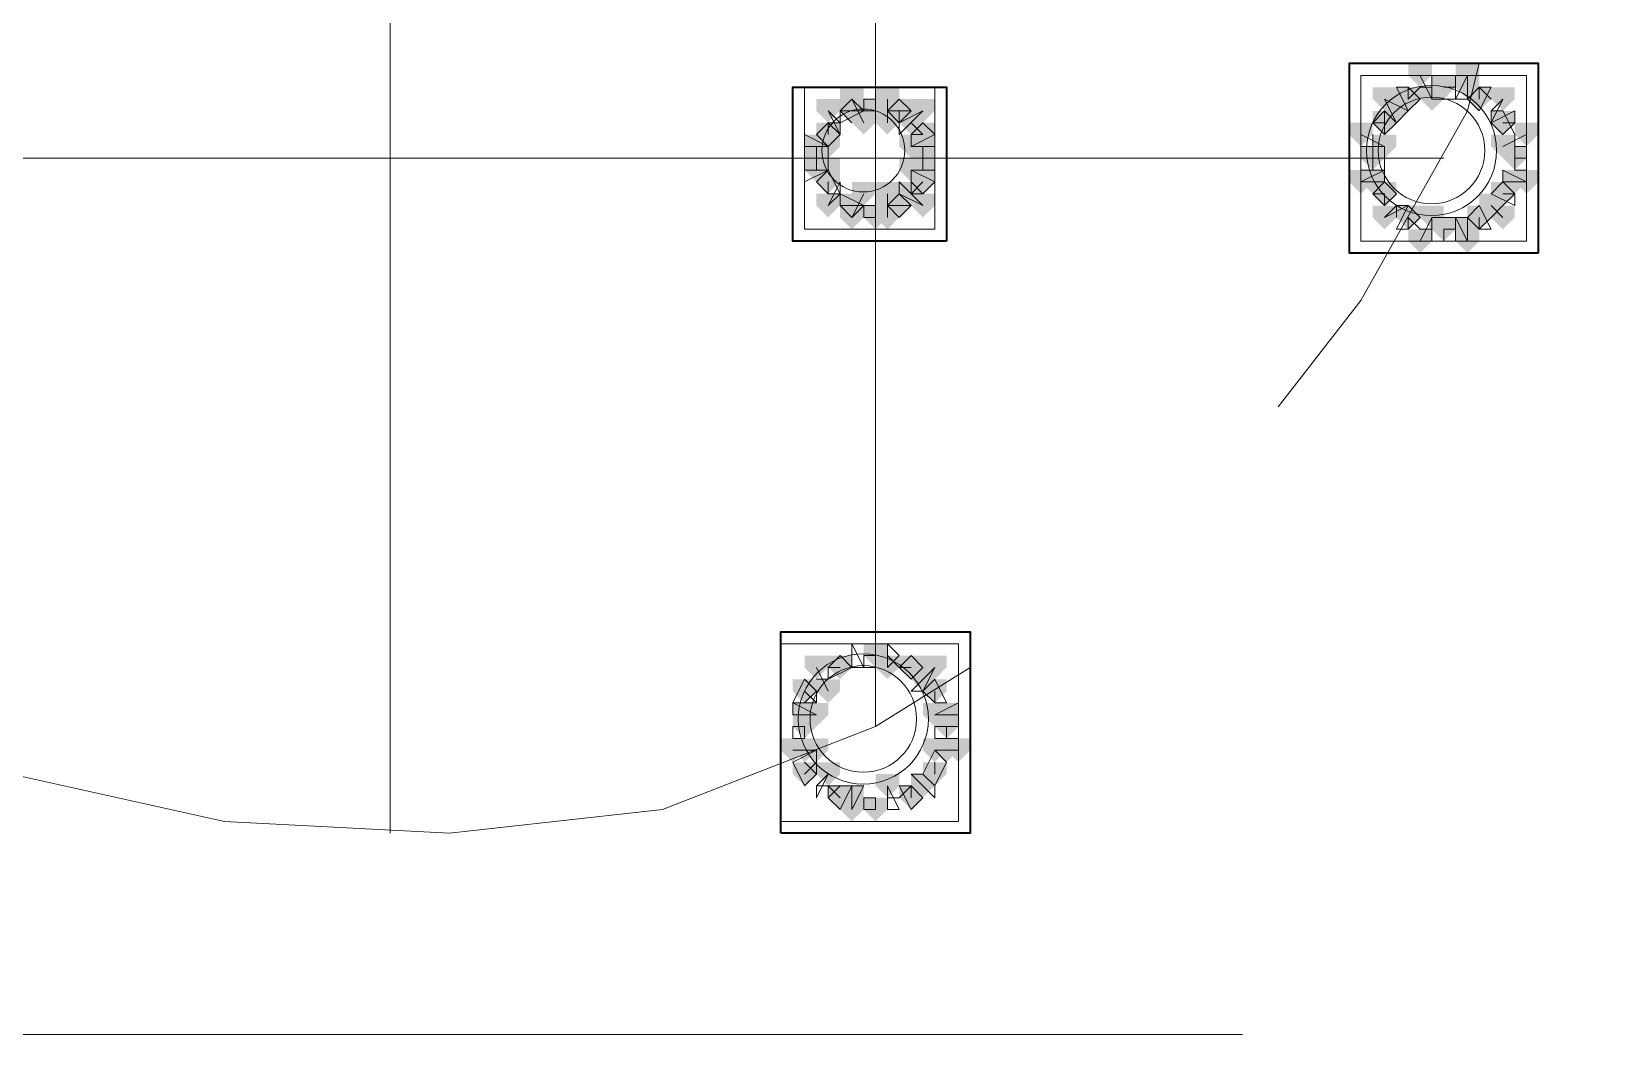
# Model space of a CAD drawing. Header units: millimetres. Extents: x 2315 to 4619, y 1334 to 1897.
# Drawn here: x 3820.19 to 3828.3, y 1534.67 to 1539.85 of the extents above; entities that cross this region are included whole.
import ezdxf

# ---------------------------------------------------------------- set-up
doc = ezdxf.new("R2010")
doc.units = ezdxf.units.MM
doc.linetypes.add('PDF_IMPORT', pattern=[1, 0.8, -0.2])
for name, color, linetype, true_color in [('PDF_10', 7, 'Continuous', 0x00b85c), ('PDF_AXIS', 7, 'Continuous', 0x00b85c), ('PDF_柱构件', 7, 'Continuous', 0x00b85c), ('PDF_转运站初步方案', 7, 'Continuous', 0x00b85c)]:
    doc.layers.add(name, color=color, linetype=linetype, true_color=true_color)
doc.layers.add('PDF_中心线层', color=1, linetype='Continuous')
doc.layers.add('PDF_粗实线层', color=7, linetype='Continuous')

msp = doc.modelspace()

# ---------------------------------------------------------------- hatches: boundary and pattern name
at = {"layer": 'PDF_10', "transparency": 33554559}
for points in [[(3827.4749, 1539.6195), (3827.4138, 1539.6195), (3827.4138, 1539.5584), (3827.4749, 1539.4974), (3827.536, 1539.5584), (3827.536, 1539.6195)], [(3827.4749, 1539.6195), (3827.4138, 1539.6195), (3827.4138, 1539.5584), (3827.4749, 1539.4974), (3827.536, 1539.5584), (3827.536, 1539.6195)], [(3827.4749, 1539.6195), (3827.4138, 1539.6195), (3827.4138, 1539.5584), (3827.4749, 1539.4974), (3827.536, 1539.5584), (3827.536, 1539.6195)], [(3827.2916, 1539.5584), (3827.2306, 1539.5584), (3827.2306, 1539.4974), (3827.2916, 1539.4363), (3827.3527, 1539.4974), (3827.3527, 1539.5584)], [(3827.2916, 1539.5584), (3827.2306, 1539.5584), (3827.2306, 1539.4974), (3827.2916, 1539.4363), (3827.3527, 1539.4974), (3827.3527, 1539.5584)], [(3827.6581, 1539.5584), (3827.5971, 1539.5584), (3827.5971, 1539.4974), (3827.6581, 1539.4363), (3827.7192, 1539.4974), (3827.7192, 1539.5584)], [(3827.6581, 1539.5584), (3827.5971, 1539.5584), (3827.5971, 1539.4974), (3827.6581, 1539.4363), (3827.7192, 1539.4974), (3827.7192, 1539.5584)], [(3824.4208, 1539.4974), (3824.3598, 1539.4974), (3824.3598, 1539.4363), (3824.4208, 1539.3752), (3824.4819, 1539.4363), (3824.4819, 1539.4974)], [(3824.4208, 1539.4974), (3824.3598, 1539.4974), (3824.3598, 1539.4363), (3824.4208, 1539.3752), (3824.4819, 1539.4363), (3824.4819, 1539.4974)], [(3824.543, 1539.4974), (3824.4819, 1539.4974), (3824.4819, 1539.4363), (3824.543, 1539.3752), (3824.6041, 1539.4363), (3824.6041, 1539.4974)], [(3824.543, 1539.4974), (3824.4819, 1539.4974), (3824.4819, 1539.4363), (3824.543, 1539.3752), (3824.6041, 1539.4363), (3824.6041, 1539.4974)], [(3824.6652, 1539.4974), (3824.6041, 1539.4974), (3824.6041, 1539.4363), (3824.6652, 1539.3752), (3824.7262, 1539.4363), (3824.7262, 1539.4974)], [(3824.6652, 1539.4974), (3824.6041, 1539.4974), (3824.6041, 1539.4363), (3824.6652, 1539.3752), (3824.7262, 1539.4363), (3824.7262, 1539.4974)], [(3824.2987, 1539.3752), (3824.2376, 1539.3752), (3824.2376, 1539.3141), (3824.2987, 1539.253), (3824.3598, 1539.3141), (3824.3598, 1539.3752)], [(3824.2987, 1539.3752), (3824.2376, 1539.3752), (3824.2376, 1539.3141), (3824.2987, 1539.253), (3824.3598, 1539.3141), (3824.3598, 1539.3752)], [(3824.2987, 1539.3752), (3824.2376, 1539.3752), (3824.2376, 1539.3141), (3824.2987, 1539.253), (3824.3598, 1539.3141), (3824.3598, 1539.3752)], [(3824.7873, 1539.3752), (3824.7262, 1539.3752), (3824.7262, 1539.3141), (3824.7873, 1539.253), (3824.8484, 1539.3141), (3824.8484, 1539.3752)], [(3824.7873, 1539.3752), (3824.7262, 1539.3752), (3824.7262, 1539.3141), (3824.7873, 1539.253), (3824.8484, 1539.3141), (3824.8484, 1539.3752)], [(3827.1695, 1539.4363), (3827.1084, 1539.4363), (3827.1084, 1539.3752), (3827.1695, 1539.3141), (3827.2306, 1539.3752), (3827.2306, 1539.4363)], [(3827.1695, 1539.4363), (3827.1084, 1539.4363), (3827.1084, 1539.3752), (3827.1695, 1539.3141), (3827.2306, 1539.3752), (3827.2306, 1539.4363)], [(3827.7803, 1539.4363), (3827.7192, 1539.4363), (3827.7192, 1539.3752), (3827.7803, 1539.3141), (3827.8414, 1539.3752), (3827.8414, 1539.4363)], [(3827.7803, 1539.4363), (3827.7192, 1539.4363), (3827.7192, 1539.3752), (3827.7803, 1539.3141), (3827.8414, 1539.3752), (3827.8414, 1539.4363)], [(3824.2376, 1539.253), (3824.1765, 1539.253), (3824.1765, 1539.192), (3824.2376, 1539.1309), (3824.2987, 1539.192), (3824.2987, 1539.253)], [(3824.2376, 1539.253), (3824.1765, 1539.253), (3824.1765, 1539.192), (3824.2376, 1539.1309), (3824.2987, 1539.192), (3824.2987, 1539.253)], [(3824.7873, 1539.253), (3824.7262, 1539.253), (3824.7262, 1539.192), (3824.7873, 1539.1309), (3824.8484, 1539.192), (3824.8484, 1539.253)], [(3824.7873, 1539.253), (3824.7262, 1539.253), (3824.7262, 1539.192), (3824.7873, 1539.1309), (3824.8484, 1539.192), (3824.8484, 1539.253)], [(3827.1084, 1539.253), (3827.0473, 1539.253), (3827.0473, 1539.192), (3827.1084, 1539.1309), (3827.1695, 1539.192), (3827.1695, 1539.253)], [(3827.1084, 1539.253), (3827.0473, 1539.253), (3827.0473, 1539.192), (3827.1084, 1539.1309), (3827.1695, 1539.192), (3827.1695, 1539.253)], [(3827.1084, 1539.253), (3827.0473, 1539.253), (3827.0473, 1539.192), (3827.1084, 1539.1309), (3827.1695, 1539.192), (3827.1695, 1539.253)], [(3827.8414, 1539.253), (3827.7803, 1539.253), (3827.7803, 1539.192), (3827.8414, 1539.1309), (3827.9025, 1539.192), (3827.9025, 1539.253)], [(3827.8414, 1539.253), (3827.7803, 1539.253), (3827.7803, 1539.192), (3827.8414, 1539.1309), (3827.9025, 1539.192), (3827.9025, 1539.253)], [(3824.2987, 1539.1309), (3824.2376, 1539.1309), (3824.2376, 1539.0698), (3824.2987, 1539.0087), (3824.3598, 1539.0698), (3824.3598, 1539.1309)], [(3824.2987, 1539.1309), (3824.2376, 1539.1309), (3824.2376, 1539.0698), (3824.2987, 1539.0087), (3824.3598, 1539.0698), (3824.3598, 1539.1309)], [(3824.7873, 1539.1309), (3824.7262, 1539.1309), (3824.7262, 1539.0698), (3824.7873, 1539.0087), (3824.8484, 1539.0698), (3824.8484, 1539.1309)], [(3824.7873, 1539.1309), (3824.7262, 1539.1309), (3824.7262, 1539.0698), (3824.7873, 1539.0087), (3824.8484, 1539.0698), (3824.8484, 1539.1309)], [(3827.1695, 1539.0698), (3827.1084, 1539.0698), (3827.1084, 1539.0087), (3827.1695, 1538.9476), (3827.2306, 1539.0087), (3827.2306, 1539.0698)], [(3827.1695, 1539.0698), (3827.1084, 1539.0698), (3827.1084, 1539.0087), (3827.1695, 1538.9476), (3827.2306, 1539.0087), (3827.2306, 1539.0698)], [(3827.7803, 1539.0698), (3827.7192, 1539.0698), (3827.7192, 1539.0087), (3827.7803, 1538.9476), (3827.8414, 1539.0087), (3827.8414, 1539.0698)], [(3827.7803, 1539.0698), (3827.7192, 1539.0698), (3827.7192, 1539.0087), (3827.7803, 1538.9476), (3827.8414, 1539.0087), (3827.8414, 1539.0698)], [(3824.4208, 1539.0087), (3824.3598, 1539.0087), (3824.3598, 1538.9476), (3824.4208, 1538.8866), (3824.4819, 1538.9476), (3824.4819, 1539.0087)], [(3824.4208, 1539.0087), (3824.3598, 1539.0087), (3824.3598, 1538.9476), (3824.4208, 1538.8866), (3824.4819, 1538.9476), (3824.4819, 1539.0087)], [(3824.6652, 1539.0087), (3824.6041, 1539.0087), (3824.6041, 1538.9476), (3824.6652, 1538.8866), (3824.7262, 1538.9476), (3824.7262, 1539.0087)], [(3824.6652, 1539.0087), (3824.6041, 1539.0087), (3824.6041, 1538.9476), (3824.6652, 1538.8866), (3824.7262, 1538.9476), (3824.7262, 1539.0087)], [(3824.6652, 1539.0087), (3824.6041, 1539.0087), (3824.6041, 1538.9476), (3824.6652, 1538.8866), (3824.7262, 1538.9476), (3824.7262, 1539.0087)], [(3824.543, 1538.9476), (3824.4819, 1538.9476), (3824.4819, 1538.8866), (3824.543, 1538.8255), (3824.6041, 1538.8866), (3824.6041, 1538.9476)], [(3824.543, 1538.9476), (3824.4819, 1538.9476), (3824.4819, 1538.8866), (3824.543, 1538.8255), (3824.6041, 1538.8866), (3824.6041, 1538.9476)], [(3827.2916, 1538.9476), (3827.2306, 1538.9476), (3827.2306, 1538.8866), (3827.2916, 1538.8255), (3827.3527, 1538.8866), (3827.3527, 1538.9476)], [(3827.2916, 1538.9476), (3827.2306, 1538.9476), (3827.2306, 1538.8866), (3827.2916, 1538.8255), (3827.3527, 1538.8866), (3827.3527, 1538.9476)], [(3827.4749, 1538.8866), (3827.4138, 1538.8866), (3827.4138, 1538.8255), (3827.4749, 1538.7644), (3827.536, 1538.8255), (3827.536, 1538.8866)], [(3827.4749, 1538.8866), (3827.4138, 1538.8866), (3827.4138, 1538.8255), (3827.4749, 1538.7644), (3827.536, 1538.8255), (3827.536, 1538.8866)], [(3827.6581, 1538.9476), (3827.5971, 1538.9476), (3827.5971, 1538.8866), (3827.6581, 1538.8255), (3827.7192, 1538.8866), (3827.7192, 1538.9476)], [(3827.6581, 1538.9476), (3827.5971, 1538.9476), (3827.5971, 1538.8866), (3827.6581, 1538.8255), (3827.7192, 1538.8866), (3827.7192, 1538.9476)], [(3824.3598, 1536.6265), (3824.2987, 1536.6265), (3824.2987, 1536.5655), (3824.3598, 1536.5044), (3824.4208, 1536.5655), (3824.4208, 1536.6265)], [(3824.3598, 1536.6265), (3824.2987, 1536.6265), (3824.2987, 1536.5655), (3824.3598, 1536.5044), (3824.4208, 1536.5655), (3824.4208, 1536.6265)], [(3824.543, 1536.6876), (3824.4819, 1536.6876), (3824.4819, 1536.6265), (3824.543, 1536.5655), (3824.6041, 1536.6265), (3824.6041, 1536.6876)], [(3824.543, 1536.6876), (3824.4819, 1536.6876), (3824.4819, 1536.6265), (3824.543, 1536.5655), (3824.6041, 1536.6265), (3824.6041, 1536.6876)], [(3824.7262, 1536.6265), (3824.6652, 1536.6265), (3824.6652, 1536.5655), (3824.7262, 1536.5044), (3824.7873, 1536.5655), (3824.7873, 1536.6265)], [(3824.7262, 1536.6265), (3824.6652, 1536.6265), (3824.6652, 1536.5655), (3824.7262, 1536.5044), (3824.7873, 1536.5655), (3824.7873, 1536.6265)], [(3824.7262, 1536.6265), (3824.6652, 1536.6265), (3824.6652, 1536.5655), (3824.7262, 1536.5044), (3824.7873, 1536.5655), (3824.7873, 1536.6265)], [(3824.1765, 1536.5044), (3824.1154, 1536.5044), (3824.1154, 1536.4433), (3824.1765, 1536.3822), (3824.2376, 1536.4433), (3824.2376, 1536.5044)], [(3824.1765, 1536.5044), (3824.1154, 1536.5044), (3824.1154, 1536.4433), (3824.1765, 1536.3822), (3824.2376, 1536.4433), (3824.2376, 1536.5044)], [(3824.8484, 1536.5044), (3824.7873, 1536.5044), (3824.7873, 1536.4433), (3824.8484, 1536.3822), (3824.9095, 1536.4433), (3824.9095, 1536.5044)], [(3824.8484, 1536.5044), (3824.7873, 1536.5044), (3824.7873, 1536.4433), (3824.8484, 1536.3822), (3824.9095, 1536.4433), (3824.9095, 1536.5044)], [(3824.1765, 1536.3211), (3824.1154, 1536.3211), (3824.1154, 1536.2601), (3824.1765, 1536.199), (3824.2376, 1536.2601), (3824.2376, 1536.3211)], [(3824.1765, 1536.3211), (3824.1154, 1536.3211), (3824.1154, 1536.2601), (3824.1765, 1536.199), (3824.2376, 1536.2601), (3824.2376, 1536.3211)], [(3824.9095, 1536.3211), (3824.8484, 1536.3211), (3824.8484, 1536.2601), (3824.9095, 1536.199), (3824.9706, 1536.2601), (3824.9706, 1536.3211)], [(3824.9095, 1536.3211), (3824.8484, 1536.3211), (3824.8484, 1536.2601), (3824.9095, 1536.199), (3824.9706, 1536.2601), (3824.9706, 1536.3211)], [(3824.1765, 1536.0768), (3824.1154, 1536.0768), (3824.1154, 1536.0157), (3824.1765, 1535.9547), (3824.2376, 1536.0157), (3824.2376, 1536.0768)], [(3824.1765, 1536.0768), (3824.1154, 1536.0768), (3824.1154, 1536.0157), (3824.1765, 1535.9547), (3824.2376, 1536.0157), (3824.2376, 1536.0768)], [(3824.8484, 1536.0768), (3824.7873, 1536.0768), (3824.7873, 1536.0157), (3824.8484, 1535.9547), (3824.9095, 1536.0157), (3824.9095, 1536.0768)], [(3824.8484, 1536.0768), (3824.7873, 1536.0768), (3824.7873, 1536.0157), (3824.8484, 1535.9547), (3824.9095, 1536.0157), (3824.9095, 1536.0768)], [(3824.3598, 1535.9547), (3824.2987, 1535.9547), (3824.2987, 1535.8936), (3824.3598, 1535.8325), (3824.4208, 1535.8936), (3824.4208, 1535.9547)], [(3824.3598, 1535.9547), (3824.2987, 1535.9547), (3824.2987, 1535.8936), (3824.3598, 1535.8325), (3824.4208, 1535.8936), (3824.4208, 1535.9547)], [(3824.543, 1535.8936), (3824.4819, 1535.8936), (3824.4819, 1535.8325), (3824.543, 1535.7714), (3824.6041, 1535.8325), (3824.6041, 1535.8936)], [(3824.543, 1535.8936), (3824.4819, 1535.8936), (3824.4819, 1535.8325), (3824.543, 1535.7714), (3824.6041, 1535.8325), (3824.6041, 1535.8936)], [(3824.7262, 1535.9547), (3824.6652, 1535.9547), (3824.6652, 1535.8936), (3824.7262, 1535.8325), (3824.7873, 1535.8936), (3824.7873, 1535.9547)], [(3824.7262, 1535.9547), (3824.6652, 1535.9547), (3824.6652, 1535.8936), (3824.7262, 1535.8325), (3824.7873, 1535.8936), (3824.7873, 1535.9547)]]:
    msp.add_hatch(color=6, dxfattribs=at).paths.add_polyline_path(points)
at = {"layer": 'PDF_柱构件', "transparency": 33554559}
for points in [[(3827.3527, 1539.6806), (3827.2916, 1539.6806), (3827.2916, 1539.6195), (3827.3527, 1539.5584), (3827.4138, 1539.6195), (3827.4138, 1539.6806)], [(3827.5971, 1539.6806), (3827.536, 1539.6806), (3827.536, 1539.6195), (3827.5971, 1539.5584), (3827.6581, 1539.6195), (3827.6581, 1539.6806)], [(3827.5971, 1539.6195), (3827.536, 1539.6195), (3827.536, 1539.5584), (3827.5971, 1539.4974), (3827.6581, 1539.5584), (3827.6581, 1539.6195)], [(3824.4208, 1539.5584), (3824.3598, 1539.5584), (3824.3598, 1539.4974), (3824.4208, 1539.4363), (3824.4819, 1539.4974), (3824.4819, 1539.5584)], [(3824.6041, 1539.5584), (3824.543, 1539.5584), (3824.543, 1539.4974), (3824.6041, 1539.4363), (3824.6652, 1539.4974), (3824.6652, 1539.5584)], [(3827.1695, 1539.5584), (3827.1084, 1539.5584), (3827.1084, 1539.4974), (3827.1695, 1539.4363), (3827.2306, 1539.4974), (3827.2306, 1539.5584)], [(3827.4138, 1539.5584), (3827.3527, 1539.5584), (3827.3527, 1539.4974), (3827.4138, 1539.4363), (3827.4749, 1539.4974), (3827.4749, 1539.5584)], [(3827.7803, 1539.5584), (3827.7192, 1539.5584), (3827.7192, 1539.4974), (3827.7803, 1539.4363), (3827.8414, 1539.4974), (3827.8414, 1539.5584)], [(3824.2987, 1539.4974), (3824.2376, 1539.4974), (3824.2376, 1539.4363), (3824.2987, 1539.3752), (3824.3598, 1539.4363), (3824.3598, 1539.4974)], [(3824.6041, 1539.4974), (3824.543, 1539.4974), (3824.543, 1539.4363), (3824.6041, 1539.3752), (3824.6652, 1539.4363), (3824.6652, 1539.4974)], [(3824.7873, 1539.4974), (3824.7262, 1539.4974), (3824.7262, 1539.4363), (3824.7873, 1539.3752), (3824.8484, 1539.4363), (3824.8484, 1539.4974)], [(3827.2306, 1539.4974), (3827.1695, 1539.4974), (3827.1695, 1539.4363), (3827.2306, 1539.3752), (3827.2916, 1539.4363), (3827.2916, 1539.4974)], [(3824.4819, 1539.4363), (3824.4208, 1539.4363), (3824.4208, 1539.3752), (3824.4819, 1539.3141), (3824.543, 1539.3752), (3824.543, 1539.4363)], [(3824.6041, 1539.4363), (3824.543, 1539.4363), (3824.543, 1539.3752), (3824.6041, 1539.3141), (3824.6652, 1539.3752), (3824.6652, 1539.4363)], [(3824.7262, 1539.4363), (3824.6652, 1539.4363), (3824.6652, 1539.3752), (3824.7262, 1539.3141), (3824.7873, 1539.3752), (3824.7873, 1539.4363)], [(3827.0473, 1539.3752), (3826.9862, 1539.3752), (3826.9862, 1539.3141), (3827.0473, 1539.253), (3827.1084, 1539.3141), (3827.1084, 1539.3752)], [(3827.9025, 1539.3752), (3827.8414, 1539.3752), (3827.8414, 1539.3141), (3827.9025, 1539.253), (3827.9635, 1539.3141), (3827.9635, 1539.3752)], [(3824.2376, 1539.3141), (3824.1765, 1539.3141), (3824.1765, 1539.253), (3824.2376, 1539.192), (3824.2987, 1539.253), (3824.2987, 1539.3141)], [(3824.2987, 1539.3141), (3824.2376, 1539.3141), (3824.2376, 1539.253), (3824.2987, 1539.192), (3824.3598, 1539.253), (3824.3598, 1539.3141)], [(3824.7262, 1539.3141), (3824.6652, 1539.3141), (3824.6652, 1539.253), (3824.7262, 1539.192), (3824.7873, 1539.253), (3824.7873, 1539.3141)], [(3824.7873, 1539.3141), (3824.7262, 1539.3141), (3824.7262, 1539.253), (3824.7873, 1539.192), (3824.8484, 1539.253), (3824.8484, 1539.3141)], [(3827.1695, 1539.3141), (3827.1084, 1539.3141), (3827.1084, 1539.253), (3827.1695, 1539.192), (3827.2306, 1539.253), (3827.2306, 1539.3141)], [(3827.7803, 1539.3141), (3827.7192, 1539.3141), (3827.7192, 1539.253), (3827.7803, 1539.192), (3827.8414, 1539.253), (3827.8414, 1539.3141)], [(3824.2376, 1539.192), (3824.1765, 1539.192), (3824.1765, 1539.1309), (3824.2376, 1539.0698), (3824.2987, 1539.1309), (3824.2987, 1539.192)], [(3824.2987, 1539.192), (3824.2376, 1539.192), (3824.2376, 1539.1309), (3824.2987, 1539.0698), (3824.3598, 1539.1309), (3824.3598, 1539.192)], [(3824.7262, 1539.192), (3824.6652, 1539.192), (3824.6652, 1539.1309), (3824.7262, 1539.0698), (3824.7873, 1539.1309), (3824.7873, 1539.192)], [(3824.7873, 1539.192), (3824.7262, 1539.192), (3824.7262, 1539.1309), (3824.7873, 1539.0698), (3824.8484, 1539.1309), (3824.8484, 1539.192)], [(3827.0473, 1539.1309), (3826.9862, 1539.1309), (3826.9862, 1539.0698), (3827.0473, 1539.0087), (3827.1084, 1539.0698), (3827.1084, 1539.1309)], [(3827.1084, 1539.1309), (3827.0473, 1539.1309), (3827.0473, 1539.0698), (3827.1084, 1539.0087), (3827.1695, 1539.0698), (3827.1695, 1539.1309)], [(3827.8414, 1539.1309), (3827.7803, 1539.1309), (3827.7803, 1539.0698), (3827.8414, 1539.0087), (3827.9025, 1539.0698), (3827.9025, 1539.1309)], [(3827.9025, 1539.1309), (3827.8414, 1539.1309), (3827.8414, 1539.0698), (3827.9025, 1539.0087), (3827.9635, 1539.0698), (3827.9635, 1539.1309)], [(3824.4819, 1539.0698), (3824.4208, 1539.0698), (3824.4208, 1539.0087), (3824.4819, 1538.9476), (3824.543, 1539.0087), (3824.543, 1539.0698)], [(3824.6041, 1539.0698), (3824.543, 1539.0698), (3824.543, 1539.0087), (3824.6041, 1538.9476), (3824.6652, 1539.0087), (3824.6652, 1539.0698)], [(3824.7262, 1539.0698), (3824.6652, 1539.0698), (3824.6652, 1539.0087), (3824.7262, 1538.9476), (3824.7873, 1539.0087), (3824.7873, 1539.0698)], [(3824.2987, 1539.0087), (3824.2376, 1539.0087), (3824.2376, 1538.9476), (3824.2987, 1538.8866), (3824.3598, 1538.9476), (3824.3598, 1539.0087)], [(3824.6041, 1539.0087), (3824.543, 1539.0087), (3824.543, 1538.9476), (3824.6041, 1538.8866), (3824.6652, 1538.9476), (3824.6652, 1539.0087)], [(3824.7873, 1539.0087), (3824.7262, 1539.0087), (3824.7262, 1538.9476), (3824.7873, 1538.8866), (3824.8484, 1538.9476), (3824.8484, 1539.0087)], [(3827.7192, 1539.0087), (3827.6581, 1539.0087), (3827.6581, 1538.9476), (3827.7192, 1538.8866), (3827.7803, 1538.9476), (3827.7803, 1539.0087)], [(3824.4208, 1538.9476), (3824.3598, 1538.9476), (3824.3598, 1538.8866), (3824.4208, 1538.8255), (3824.4819, 1538.8866), (3824.4819, 1538.9476)], [(3824.6041, 1538.9476), (3824.543, 1538.9476), (3824.543, 1538.8866), (3824.6041, 1538.8255), (3824.6652, 1538.8866), (3824.6652, 1538.9476)], [(3827.1695, 1538.9476), (3827.1084, 1538.9476), (3827.1084, 1538.8866), (3827.1695, 1538.8255), (3827.2306, 1538.8866), (3827.2306, 1538.9476)], [(3827.4138, 1538.9476), (3827.3527, 1538.9476), (3827.3527, 1538.8866), (3827.4138, 1538.8255), (3827.4749, 1538.8866), (3827.4749, 1538.9476)], [(3827.5971, 1538.8866), (3827.536, 1538.8866), (3827.536, 1538.8255), (3827.5971, 1538.7644), (3827.6581, 1538.8255), (3827.6581, 1538.8866)], [(3827.7803, 1538.9476), (3827.7192, 1538.9476), (3827.7192, 1538.8866), (3827.7803, 1538.8255), (3827.8414, 1538.8866), (3827.8414, 1538.9476)], [(3827.3527, 1538.8255), (3827.2916, 1538.8255), (3827.2916, 1538.7644), (3827.3527, 1538.7033), (3827.4138, 1538.7644), (3827.4138, 1538.8255)], [(3827.5971, 1538.8255), (3827.536, 1538.8255), (3827.536, 1538.7644), (3827.5971, 1538.7033), (3827.6581, 1538.7644), (3827.6581, 1538.8255)], [(3824.2376, 1536.6265), (3824.1765, 1536.6265), (3824.1765, 1536.5655), (3824.2376, 1536.5044), (3824.2987, 1536.5655), (3824.2987, 1536.6265)], [(3824.6041, 1536.6265), (3824.543, 1536.6265), (3824.543, 1536.5655), (3824.6041, 1536.5044), (3824.6652, 1536.5655), (3824.6652, 1536.6265)], [(3824.8484, 1536.6265), (3824.7873, 1536.6265), (3824.7873, 1536.5655), (3824.8484, 1536.5044), (3824.9095, 1536.5655), (3824.9095, 1536.6265)], [(3824.7873, 1536.5655), (3824.7262, 1536.5655), (3824.7262, 1536.5044), (3824.7873, 1536.4433), (3824.8484, 1536.5044), (3824.8484, 1536.5655)], [(3824.2987, 1536.5044), (3824.2376, 1536.5044), (3824.2376, 1536.4433), (3824.2987, 1536.3822), (3824.3598, 1536.4433), (3824.3598, 1536.5044)], [(3824.1765, 1536.3822), (3824.1154, 1536.3822), (3824.1154, 1536.3211), (3824.1765, 1536.2601), (3824.2376, 1536.3211), (3824.2376, 1536.3822)], [(3824.2376, 1536.3822), (3824.1765, 1536.3822), (3824.1765, 1536.3211), (3824.2376, 1536.2601), (3824.2987, 1536.3211), (3824.2987, 1536.3822)], [(3824.8484, 1536.3822), (3824.7873, 1536.3822), (3824.7873, 1536.3211), (3824.8484, 1536.2601), (3824.9095, 1536.3211), (3824.9095, 1536.3822)], [(3824.9095, 1536.3822), (3824.8484, 1536.3822), (3824.8484, 1536.3211), (3824.9095, 1536.2601), (3824.9706, 1536.3211), (3824.9706, 1536.3822)], [(3824.1154, 1536.199), (3824.0543, 1536.199), (3824.0543, 1536.1379), (3824.1154, 1536.0768), (3824.1765, 1536.1379), (3824.1765, 1536.199)], [(3824.1765, 1536.199), (3824.1154, 1536.199), (3824.1154, 1536.1379), (3824.1765, 1536.0768), (3824.2376, 1536.1379), (3824.2376, 1536.199)], [(3824.2376, 1536.199), (3824.1765, 1536.199), (3824.1765, 1536.1379), (3824.2376, 1536.0768), (3824.2987, 1536.1379), (3824.2987, 1536.199)], [(3824.8484, 1536.199), (3824.7873, 1536.199), (3824.7873, 1536.1379), (3824.8484, 1536.0768), (3824.9095, 1536.1379), (3824.9095, 1536.199)], [(3824.9095, 1536.199), (3824.8484, 1536.199), (3824.8484, 1536.1379), (3824.9095, 1536.0768), (3824.9706, 1536.1379), (3824.9706, 1536.199)], [(3824.9706, 1536.199), (3824.9095, 1536.199), (3824.9095, 1536.1379), (3824.9706, 1536.0768), (3825.0316, 1536.1379), (3825.0316, 1536.199)], [(3824.2987, 1536.0768), (3824.2376, 1536.0768), (3824.2376, 1536.0157), (3824.2987, 1535.9547), (3824.3598, 1536.0157), (3824.3598, 1536.0768)], [(3824.6041, 1536.0157), (3824.543, 1536.0157), (3824.543, 1535.9547), (3824.6041, 1535.8936), (3824.6652, 1535.9547), (3824.6652, 1536.0157)], [(3824.7873, 1536.0157), (3824.7262, 1536.0157), (3824.7262, 1535.9547), (3824.7873, 1535.8936), (3824.8484, 1535.9547), (3824.8484, 1536.0157)], [(3824.4208, 1535.9547), (3824.3598, 1535.9547), (3824.3598, 1535.8936), (3824.4208, 1535.8325), (3824.4819, 1535.8936), (3824.4819, 1535.9547)], [(3824.4208, 1535.8936), (3824.3598, 1535.8936), (3824.3598, 1535.8325), (3824.4208, 1535.7714), (3824.4819, 1535.8325), (3824.4819, 1535.8936)]]:
    msp.add_hatch(color=6, dxfattribs=at).paths.add_polyline_path(points)
at = {"layer": 'PDF_转运站初步方案', "transparency": 33554559}
for points in [[(3827.4749, 1539.6195), (3827.4138, 1539.6195), (3827.4138, 1539.5584), (3827.4749, 1539.4974), (3827.536, 1539.5584), (3827.536, 1539.6195)], [(3827.4749, 1539.6195), (3827.4138, 1539.6195), (3827.4138, 1539.5584), (3827.4749, 1539.4974), (3827.536, 1539.5584), (3827.536, 1539.6195)], [(3827.2916, 1539.5584), (3827.2306, 1539.5584), (3827.2306, 1539.4974), (3827.2916, 1539.4363), (3827.3527, 1539.4974), (3827.3527, 1539.5584)], [(3827.2916, 1539.5584), (3827.2306, 1539.5584), (3827.2306, 1539.4974), (3827.2916, 1539.4363), (3827.3527, 1539.4974), (3827.3527, 1539.5584)], [(3827.6581, 1539.5584), (3827.5971, 1539.5584), (3827.5971, 1539.4974), (3827.6581, 1539.4363), (3827.7192, 1539.4974), (3827.7192, 1539.5584)], [(3827.6581, 1539.5584), (3827.5971, 1539.5584), (3827.5971, 1539.4974), (3827.6581, 1539.4363), (3827.7192, 1539.4974), (3827.7192, 1539.5584)], [(3824.4208, 1539.4974), (3824.3598, 1539.4974), (3824.3598, 1539.4363), (3824.4208, 1539.3752), (3824.4819, 1539.4363), (3824.4819, 1539.4974)], [(3824.4208, 1539.4974), (3824.3598, 1539.4974), (3824.3598, 1539.4363), (3824.4208, 1539.3752), (3824.4819, 1539.4363), (3824.4819, 1539.4974)], [(3824.543, 1539.4974), (3824.4819, 1539.4974), (3824.4819, 1539.4363), (3824.543, 1539.3752), (3824.6041, 1539.4363), (3824.6041, 1539.4974)], [(3824.543, 1539.4974), (3824.4819, 1539.4974), (3824.4819, 1539.4363), (3824.543, 1539.3752), (3824.6041, 1539.4363), (3824.6041, 1539.4974)], [(3824.6652, 1539.4974), (3824.6041, 1539.4974), (3824.6041, 1539.4363), (3824.6652, 1539.3752), (3824.7262, 1539.4363), (3824.7262, 1539.4974)], [(3824.6652, 1539.4974), (3824.6041, 1539.4974), (3824.6041, 1539.4363), (3824.6652, 1539.3752), (3824.7262, 1539.4363), (3824.7262, 1539.4974)], [(3824.2987, 1539.3752), (3824.2376, 1539.3752), (3824.2376, 1539.3141), (3824.2987, 1539.253), (3824.3598, 1539.3141), (3824.3598, 1539.3752)], [(3824.2987, 1539.3752), (3824.2376, 1539.3752), (3824.2376, 1539.3141), (3824.2987, 1539.253), (3824.3598, 1539.3141), (3824.3598, 1539.3752)], [(3824.7873, 1539.3752), (3824.7262, 1539.3752), (3824.7262, 1539.3141), (3824.7873, 1539.253), (3824.8484, 1539.3141), (3824.8484, 1539.3752)], [(3824.7873, 1539.3752), (3824.7262, 1539.3752), (3824.7262, 1539.3141), (3824.7873, 1539.253), (3824.8484, 1539.3141), (3824.8484, 1539.3752)], [(3827.1695, 1539.4363), (3827.1084, 1539.4363), (3827.1084, 1539.3752), (3827.1695, 1539.3141), (3827.2306, 1539.3752), (3827.2306, 1539.4363)], [(3827.1695, 1539.4363), (3827.1084, 1539.4363), (3827.1084, 1539.3752), (3827.1695, 1539.3141), (3827.2306, 1539.3752), (3827.2306, 1539.4363)], [(3827.7803, 1539.4363), (3827.7192, 1539.4363), (3827.7192, 1539.3752), (3827.7803, 1539.3141), (3827.8414, 1539.3752), (3827.8414, 1539.4363)], [(3827.7803, 1539.4363), (3827.7192, 1539.4363), (3827.7192, 1539.3752), (3827.7803, 1539.3141), (3827.8414, 1539.3752), (3827.8414, 1539.4363)], [(3824.2376, 1539.253), (3824.1765, 1539.253), (3824.1765, 1539.192), (3824.2376, 1539.1309), (3824.2987, 1539.192), (3824.2987, 1539.253)], [(3824.2376, 1539.253), (3824.1765, 1539.253), (3824.1765, 1539.192), (3824.2376, 1539.1309), (3824.2987, 1539.192), (3824.2987, 1539.253)], [(3824.7873, 1539.253), (3824.7262, 1539.253), (3824.7262, 1539.192), (3824.7873, 1539.1309), (3824.8484, 1539.192), (3824.8484, 1539.253)], [(3824.7873, 1539.253), (3824.7262, 1539.253), (3824.7262, 1539.192), (3824.7873, 1539.1309), (3824.8484, 1539.192), (3824.8484, 1539.253)], [(3827.1084, 1539.253), (3827.0473, 1539.253), (3827.0473, 1539.192), (3827.1084, 1539.1309), (3827.1695, 1539.192), (3827.1695, 1539.253)], [(3827.1084, 1539.253), (3827.0473, 1539.253), (3827.0473, 1539.192), (3827.1084, 1539.1309), (3827.1695, 1539.192), (3827.1695, 1539.253)], [(3827.8414, 1539.253), (3827.7803, 1539.253), (3827.7803, 1539.192), (3827.8414, 1539.1309), (3827.9025, 1539.192), (3827.9025, 1539.253)], [(3827.8414, 1539.253), (3827.7803, 1539.253), (3827.7803, 1539.192), (3827.8414, 1539.1309), (3827.9025, 1539.192), (3827.9025, 1539.253)], [(3824.2987, 1539.1309), (3824.2376, 1539.1309), (3824.2376, 1539.0698), (3824.2987, 1539.0087), (3824.3598, 1539.0698), (3824.3598, 1539.1309)], [(3824.2987, 1539.1309), (3824.2376, 1539.1309), (3824.2376, 1539.0698), (3824.2987, 1539.0087), (3824.3598, 1539.0698), (3824.3598, 1539.1309)], [(3824.7873, 1539.1309), (3824.7262, 1539.1309), (3824.7262, 1539.0698), (3824.7873, 1539.0087), (3824.8484, 1539.0698), (3824.8484, 1539.1309)], [(3824.7873, 1539.1309), (3824.7262, 1539.1309), (3824.7262, 1539.0698), (3824.7873, 1539.0087), (3824.8484, 1539.0698), (3824.8484, 1539.1309)], [(3827.1695, 1539.0698), (3827.1084, 1539.0698), (3827.1084, 1539.0087), (3827.1695, 1538.9476), (3827.2306, 1539.0087), (3827.2306, 1539.0698)], [(3827.1695, 1539.0698), (3827.1084, 1539.0698), (3827.1084, 1539.0087), (3827.1695, 1538.9476), (3827.2306, 1539.0087), (3827.2306, 1539.0698)], [(3827.7803, 1539.0698), (3827.7192, 1539.0698), (3827.7192, 1539.0087), (3827.7803, 1538.9476), (3827.8414, 1539.0087), (3827.8414, 1539.0698)], [(3827.7803, 1539.0698), (3827.7192, 1539.0698), (3827.7192, 1539.0087), (3827.7803, 1538.9476), (3827.8414, 1539.0087), (3827.8414, 1539.0698)], [(3824.4208, 1539.0087), (3824.3598, 1539.0087), (3824.3598, 1538.9476), (3824.4208, 1538.8866), (3824.4819, 1538.9476), (3824.4819, 1539.0087)], [(3824.4208, 1539.0087), (3824.3598, 1539.0087), (3824.3598, 1538.9476), (3824.4208, 1538.8866), (3824.4819, 1538.9476), (3824.4819, 1539.0087)], [(3824.6652, 1539.0087), (3824.6041, 1539.0087), (3824.6041, 1538.9476), (3824.6652, 1538.8866), (3824.7262, 1538.9476), (3824.7262, 1539.0087)], [(3824.6652, 1539.0087), (3824.6041, 1539.0087), (3824.6041, 1538.9476), (3824.6652, 1538.8866), (3824.7262, 1538.9476), (3824.7262, 1539.0087)], [(3824.543, 1538.9476), (3824.4819, 1538.9476), (3824.4819, 1538.8866), (3824.543, 1538.8255), (3824.6041, 1538.8866), (3824.6041, 1538.9476)], [(3824.543, 1538.9476), (3824.4819, 1538.9476), (3824.4819, 1538.8866), (3824.543, 1538.8255), (3824.6041, 1538.8866), (3824.6041, 1538.9476)], [(3827.2916, 1538.9476), (3827.2306, 1538.9476), (3827.2306, 1538.8866), (3827.2916, 1538.8255), (3827.3527, 1538.8866), (3827.3527, 1538.9476)], [(3827.2916, 1538.9476), (3827.2306, 1538.9476), (3827.2306, 1538.8866), (3827.2916, 1538.8255), (3827.3527, 1538.8866), (3827.3527, 1538.9476)], [(3827.4749, 1538.8866), (3827.4138, 1538.8866), (3827.4138, 1538.8255), (3827.4749, 1538.7644), (3827.536, 1538.8255), (3827.536, 1538.8866)], [(3827.4749, 1538.8866), (3827.4138, 1538.8866), (3827.4138, 1538.8255), (3827.4749, 1538.7644), (3827.536, 1538.8255), (3827.536, 1538.8866)], [(3827.6581, 1538.9476), (3827.5971, 1538.9476), (3827.5971, 1538.8866), (3827.6581, 1538.8255), (3827.7192, 1538.8866), (3827.7192, 1538.9476)], [(3827.6581, 1538.9476), (3827.5971, 1538.9476), (3827.5971, 1538.8866), (3827.6581, 1538.8255), (3827.7192, 1538.8866), (3827.7192, 1538.9476)], [(3824.3598, 1536.6265), (3824.2987, 1536.6265), (3824.2987, 1536.5655), (3824.3598, 1536.5044), (3824.4208, 1536.5655), (3824.4208, 1536.6265)], [(3824.3598, 1536.6265), (3824.2987, 1536.6265), (3824.2987, 1536.5655), (3824.3598, 1536.5044), (3824.4208, 1536.5655), (3824.4208, 1536.6265)], [(3824.543, 1536.6876), (3824.4819, 1536.6876), (3824.4819, 1536.6265), (3824.543, 1536.5655), (3824.6041, 1536.6265), (3824.6041, 1536.6876)], [(3824.543, 1536.6876), (3824.4819, 1536.6876), (3824.4819, 1536.6265), (3824.543, 1536.5655), (3824.6041, 1536.6265), (3824.6041, 1536.6876)], [(3824.7262, 1536.6265), (3824.6652, 1536.6265), (3824.6652, 1536.5655), (3824.7262, 1536.5044), (3824.7873, 1536.5655), (3824.7873, 1536.6265)], [(3824.7262, 1536.6265), (3824.6652, 1536.6265), (3824.6652, 1536.5655), (3824.7262, 1536.5044), (3824.7873, 1536.5655), (3824.7873, 1536.6265)], [(3824.1765, 1536.5044), (3824.1154, 1536.5044), (3824.1154, 1536.4433), (3824.1765, 1536.3822), (3824.2376, 1536.4433), (3824.2376, 1536.5044)], [(3824.1765, 1536.5044), (3824.1154, 1536.5044), (3824.1154, 1536.4433), (3824.1765, 1536.3822), (3824.2376, 1536.4433), (3824.2376, 1536.5044)], [(3824.8484, 1536.5044), (3824.7873, 1536.5044), (3824.7873, 1536.4433), (3824.8484, 1536.3822), (3824.9095, 1536.4433), (3824.9095, 1536.5044)], [(3824.8484, 1536.5044), (3824.7873, 1536.5044), (3824.7873, 1536.4433), (3824.8484, 1536.3822), (3824.9095, 1536.4433), (3824.9095, 1536.5044)], [(3824.1765, 1536.3211), (3824.1154, 1536.3211), (3824.1154, 1536.2601), (3824.1765, 1536.199), (3824.2376, 1536.2601), (3824.2376, 1536.3211)], [(3824.1765, 1536.3211), (3824.1154, 1536.3211), (3824.1154, 1536.2601), (3824.1765, 1536.199), (3824.2376, 1536.2601), (3824.2376, 1536.3211)], [(3824.9095, 1536.3211), (3824.8484, 1536.3211), (3824.8484, 1536.2601), (3824.9095, 1536.199), (3824.9706, 1536.2601), (3824.9706, 1536.3211)], [(3824.9095, 1536.3211), (3824.8484, 1536.3211), (3824.8484, 1536.2601), (3824.9095, 1536.199), (3824.9706, 1536.2601), (3824.9706, 1536.3211)], [(3824.1765, 1536.0768), (3824.1154, 1536.0768), (3824.1154, 1536.0157), (3824.1765, 1535.9547), (3824.2376, 1536.0157), (3824.2376, 1536.0768)], [(3824.1765, 1536.0768), (3824.1154, 1536.0768), (3824.1154, 1536.0157), (3824.1765, 1535.9547), (3824.2376, 1536.0157), (3824.2376, 1536.0768)], [(3824.8484, 1536.0768), (3824.7873, 1536.0768), (3824.7873, 1536.0157), (3824.8484, 1535.9547), (3824.9095, 1536.0157), (3824.9095, 1536.0768)], [(3824.8484, 1536.0768), (3824.7873, 1536.0768), (3824.7873, 1536.0157), (3824.8484, 1535.9547), (3824.9095, 1536.0157), (3824.9095, 1536.0768)], [(3824.3598, 1535.9547), (3824.2987, 1535.9547), (3824.2987, 1535.8936), (3824.3598, 1535.8325), (3824.4208, 1535.8936), (3824.4208, 1535.9547)], [(3824.3598, 1535.9547), (3824.2987, 1535.9547), (3824.2987, 1535.8936), (3824.3598, 1535.8325), (3824.4208, 1535.8936), (3824.4208, 1535.9547)], [(3824.543, 1535.8936), (3824.4819, 1535.8936), (3824.4819, 1535.8325), (3824.543, 1535.7714), (3824.6041, 1535.8325), (3824.6041, 1535.8936)], [(3824.543, 1535.8936), (3824.4819, 1535.8936), (3824.4819, 1535.8325), (3824.543, 1535.7714), (3824.6041, 1535.8325), (3824.6041, 1535.8936)], [(3824.7262, 1535.9547), (3824.6652, 1535.9547), (3824.6652, 1535.8936), (3824.7262, 1535.8325), (3824.7873, 1535.8936), (3824.7873, 1535.9547)], [(3824.7262, 1535.9547), (3824.6652, 1535.9547), (3824.6652, 1535.8936), (3824.7262, 1535.8325), (3824.7873, 1535.8936), (3824.7873, 1535.9547)]]:
    msp.add_hatch(color=6, dxfattribs=at).paths.add_polyline_path(points)

# ---------------------------------------------------------------- linework, layer by layer
at = {"layer": 'PDF_10', "color": 6, "lineweight": 18}
for points in [[(3827.2916, 1539.5584), (3827.2916, 1539.4974), (3827.3527, 1539.5584)], [(3827.4749, 1539.5584), (3827.536, 1539.5584)], [(3827.6581, 1539.4974), (3827.6581, 1539.5584), (3827.7192, 1539.4974)], [(3824.4819, 1539.4363), (3824.543, 1539.4363), (3824.543, 1539.4974)], [(3824.2987, 1539.3141), (3824.2987, 1539.3752)], [(3824.4208, 1539.3752), (3824.3598, 1539.4363), (3824.4208, 1539.4363)], [(3824.6041, 1539.4363), (3824.7262, 1539.4363)], [(3824.6652, 1539.3752), (3824.6652, 1539.4363)], [(3824.7262, 1539.3752), (3824.7873, 1539.3141), (3824.7262, 1539.3141)], [(3827.1695, 1539.3752), (3827.1084, 1539.3752)], [(3827.1695, 1539.3141), (3827.1695, 1539.4363)], [(3827.7803, 1539.4363), (3827.8414, 1539.3141)], [(3827.7803, 1539.3752), (3827.8414, 1539.3752)], [(3824.2376, 1539.1309), (3824.2376, 1539.253)], [(3824.7873, 1539.253), (3824.7873, 1539.1309)], [(3827.1084, 1539.1309), (3827.1084, 1539.253)], [(3827.8414, 1539.253), (3827.8414, 1539.1309)], [(3824.2987, 1539.192), (3824.2376, 1539.192)], [(3824.7873, 1539.192), (3824.8484, 1539.192)], [(3827.8414, 1539.192), (3827.9025, 1539.192)], [(3824.2987, 1539.0087), (3824.2987, 1539.0698), (3824.2987, 1539.0087)], [(3824.7873, 1539.0698), (3824.7262, 1539.0087)], [(3824.7262, 1539.0698), (3824.7873, 1539.0087)], [(3827.1695, 1538.9476), (3827.1695, 1539.0087), (3827.1084, 1539.0087)], [(3827.7803, 1539.0087), (3827.8414, 1539.0087), (3827.7803, 1538.9476)], [(3824.3598, 1538.9476), (3824.4208, 1538.9476), (3824.3598, 1538.9476)], [(3824.543, 1538.9476), (3824.543, 1538.8866), (3824.4819, 1538.8866)], [(3824.7262, 1538.9476), (3824.6041, 1538.9476)], [(3827.3527, 1538.8255), (3827.2916, 1538.8866), (3827.2916, 1538.8255)], [(3827.7192, 1538.8866), (3827.6581, 1538.8255), (3827.6581, 1538.8866)], [(3827.536, 1538.8255), (3827.4749, 1538.8255), (3827.4749, 1538.7644)], [(3824.543, 1536.5655), (3824.543, 1536.6265), (3824.4819, 1536.6265)], [(3824.2987, 1536.5655), (3824.3598, 1536.5655), (3824.2987, 1536.5655)], [(3824.7262, 1536.5655), (3824.6652, 1536.5655)], [(3824.2376, 1536.4433), (3824.1765, 1536.3822)], [(3824.2376, 1536.3822), (3824.1765, 1536.4433)], [(3824.8484, 1536.4433), (3824.8484, 1536.3822), (3824.8484, 1536.4433)], [(3824.1154, 1536.2601), (3824.1765, 1536.2601), (3824.1765, 1536.199)], [(3824.9095, 1536.199), (3824.9095, 1536.2601), (3824.8484, 1536.2601)], [(3824.1765, 1536.0768), (3824.2376, 1536.0157)], [(3824.2376, 1536.0768), (3824.1765, 1536.0157)], [(3824.8484, 1536.0157), (3824.8484, 1536.0768), (3824.8484, 1536.0157)], [(3824.2987, 1535.9547), (3824.3598, 1535.8936)], [(3824.3598, 1535.9547), (3824.2987, 1535.8936)], [(3824.4819, 1535.8325), (3824.543, 1535.8325), (3824.543, 1535.8936)], [(3824.6652, 1535.8936), (3824.7262, 1535.9547), (3824.7262, 1535.8936)]]:
    msp.add_lwpolyline(points, dxfattribs=at)
at = {"layer": 'PDF_AXIS', "color": 6, "lineweight": 18}
for points in [[(3827.9025, 1538.7644), (3827.9025, 1539.6195), (3827.0473, 1539.6195), (3827.0473, 1538.7644)], [(3824.8484, 1538.8255), (3824.8484, 1539.5584), (3824.1765, 1539.5584), (3824.1765, 1538.8255)], [(3824.0543, 1535.7714), (3824.0543, 1536.6876), (3824.9706, 1536.6876), (3824.9706, 1535.7714)]]:
    msp.add_lwpolyline(points, close=True, dxfattribs=at)
at = {"layer": 'PDF_中心线层', "color": 5, "linetype": 'PDF_IMPORT', "lineweight": 18, "ltscale": 14.048656}
msp.add_lwpolyline([(3773.0516, 1534.672), (3843.0506, 1534.672), (3843.0506, 1561.6698), (3773.0516, 1561.6698), (3773.0516, 1534.672)], dxfattribs=at)
at = {"layer": 'PDF_中心线层', "color": 6, "lineweight": 18}
msp.add_lwpolyline([(3822.0387, 1535.7103), (3822.0387, 1547.6822)], close=True, dxfattribs=at)
for points in [[(3824.543, 1547.1325), (3824.543, 1536.2601)], [(3816.0527, 1541.6352), (3816.0527, 1541.1466), (3816.297, 1539.986), (3816.7246, 1538.9476), (3817.3354, 1537.9703), (3818.1295, 1537.1763), (3819.0457, 1536.5044), (3820.0841, 1536.0157), (3821.1835, 1535.7714), (3822.3441, 1535.7103), (3823.4435, 1535.8325), (3824.543, 1536.2601), (3825.0316, 1536.5655)], [(3826.6198, 1537.9093), (3827.0473, 1538.459), (3827.5971, 1539.4363), (3827.6581, 1539.6806)], [(3816.6025, 1539.192), (3827.4749, 1539.192)]]:
    msp.add_lwpolyline(points, dxfattribs=at)
at = {"layer": 'PDF_柱构件', "color": 6, "lineweight": 18}
for points in [[(3827.3527, 1539.6195), (3827.4138, 1539.4974)], [(3827.4138, 1539.4974), (3827.536, 1539.4974), (3827.536, 1539.6195), (3827.4138, 1539.6195)], [(3827.5971, 1539.6195), (3827.536, 1539.4974), (3827.5971, 1539.4974)], [(3827.2916, 1539.4363), (3827.3527, 1539.4974), (3827.2916, 1539.5584), (3827.2306, 1539.5584)], [(3827.5971, 1539.4974), (3827.6581, 1539.4363), (3827.7192, 1539.5584), (3827.6581, 1539.5584)], [(3824.3598, 1539.3752), (3824.4819, 1539.4363), (3824.4208, 1539.4974), (3824.3598, 1539.4363)], [(3824.4208, 1539.4974), (3824.4819, 1539.3752)], [(3824.4819, 1539.4363), (3824.543, 1539.4363), (3824.543, 1539.4974), (3824.4819, 1539.4974)], [(3824.6041, 1539.4974), (3824.6041, 1539.3752)], [(3824.6041, 1539.4363), (3824.6652, 1539.3752), (3824.7262, 1539.4363), (3824.6652, 1539.4974)], [(3827.1695, 1539.4974), (3827.2306, 1539.3752), (3827.2916, 1539.4363)], [(3827.7803, 1539.4974), (3827.7192, 1539.4363), (3827.7192, 1539.3752)], [(3824.2987, 1539.253), (3824.3598, 1539.3141), (3824.2987, 1539.3752), (3824.2376, 1539.3141)], [(3824.2987, 1539.4363), (3824.3598, 1539.3141), (3824.3598, 1539.3752)], [(3824.7873, 1539.4363), (3824.6652, 1539.3752), (3824.6652, 1539.3141)], [(3824.7262, 1539.3141), (3824.7262, 1539.253), (3824.8484, 1539.3141), (3824.7873, 1539.3752)], [(3827.1695, 1539.3141), (3827.2306, 1539.3752), (3827.1695, 1539.4363), (3827.1084, 1539.3752)], [(3827.7192, 1539.3752), (3827.7803, 1539.3141), (3827.8414, 1539.3752), (3827.8414, 1539.4363)], [(3824.1765, 1539.253), (3824.2987, 1539.253), (3824.1765, 1539.3141)], [(3824.8484, 1539.3141), (3824.7262, 1539.253), (3824.8484, 1539.253)], [(3827.0473, 1539.3141), (3827.1695, 1539.253)], [(3827.9025, 1539.3141), (3827.7803, 1539.253)], [(3824.2987, 1539.1309), (3824.2987, 1539.253), (3824.2376, 1539.253), (3824.2376, 1539.1309)], [(3824.7873, 1539.253), (3824.7873, 1539.1309), (3824.8484, 1539.1309), (3824.8484, 1539.253)], [(3827.1695, 1539.1309), (3827.1695, 1539.253), (3827.0473, 1539.253), (3827.0473, 1539.1309)], [(3827.8414, 1539.253), (3827.8414, 1539.1309), (3827.9025, 1539.1309), (3827.9025, 1539.253)], [(3824.1765, 1539.0698), (3824.2987, 1539.1309), (3824.1765, 1539.1309)], [(3824.3598, 1539.0087), (3824.2987, 1539.1309), (3824.2376, 1539.0698), (3824.2987, 1539.0087)], [(3824.8484, 1539.1309), (3824.7262, 1539.1309), (3824.8484, 1539.0698)], [(3824.7262, 1539.1309), (3824.7262, 1539.0087), (3824.7873, 1539.0087), (3824.8484, 1539.0698)], [(3827.0473, 1539.0698), (3827.1695, 1539.0698), (3827.1695, 1539.1309)], [(3827.9025, 1539.0698), (3827.7803, 1539.1309), (3827.7803, 1539.0698)], [(3824.2987, 1538.9476), (3824.3598, 1539.0087), (3824.3598, 1539.0698)], [(3824.7873, 1538.9476), (3824.6652, 1539.0698), (3824.6652, 1539.0087)], [(3827.2306, 1539.0087), (3827.1695, 1539.0698), (3827.1084, 1539.0087), (3827.1695, 1538.9476)], [(3827.7803, 1539.0698), (3827.7192, 1539.0087), (3827.8414, 1538.9476), (3827.8414, 1539.0087)], [(3824.4819, 1538.9476), (3824.3598, 1539.0087), (3824.3598, 1538.9476), (3824.4208, 1538.8866)], [(3824.4208, 1538.8866), (3824.4819, 1539.0087)], [(3824.6041, 1538.8866), (3824.6041, 1539.0087)], [(3824.6652, 1539.0087), (3824.6041, 1538.9476), (3824.6652, 1538.8866), (3824.7262, 1538.9476)], [(3824.543, 1538.9476), (3824.4819, 1538.9476), (3824.4819, 1538.8866), (3824.543, 1538.8866)], [(3827.1695, 1538.8866), (3827.2916, 1538.9476), (3827.2306, 1538.9476)], [(3827.3527, 1538.8866), (3827.2916, 1538.9476), (3827.2306, 1538.8255), (3827.2916, 1538.8255)], [(3827.3527, 1538.7644), (3827.4138, 1538.8866)], [(3827.536, 1538.8866), (3827.4138, 1538.8866), (3827.4138, 1538.7644), (3827.536, 1538.7644)], [(3827.5971, 1538.7644), (3827.5971, 1538.8866), (3827.536, 1538.8866)], [(3827.6581, 1538.9476), (3827.5971, 1538.8866), (3827.6581, 1538.8255), (3827.7192, 1538.8255)], [(3827.7803, 1538.8866), (3827.7192, 1538.9476)], [(3824.4208, 1536.5655), (3824.2987, 1536.5044), (3824.2987, 1536.5655), (3824.3598, 1536.6265)], [(3824.4208, 1536.6876), (3824.4819, 1536.5655), (3824.4208, 1536.5655), (3824.4208, 1536.6265)], [(3824.543, 1536.5655), (3824.4819, 1536.5655), (3824.4819, 1536.6265), (3824.543, 1536.6265)], [(3824.6652, 1536.6265), (3824.6041, 1536.5655), (3824.6041, 1536.6876)], [(3824.7262, 1536.5044), (3824.6652, 1536.5655), (3824.7262, 1536.6265), (3824.7873, 1536.5655)], [(3824.2376, 1536.5655), (3824.2987, 1536.4433)], [(3824.8484, 1536.5655), (3824.7873, 1536.4433), (3824.7262, 1536.4433)], [(3824.2376, 1536.4433), (3824.2376, 1536.3822), (3824.1154, 1536.3822), (3824.1765, 1536.5044)], [(3824.8484, 1536.3822), (3824.7873, 1536.4433), (3824.8484, 1536.5044), (3824.9095, 1536.3822)], [(3824.1154, 1536.3822), (3824.2376, 1536.3211), (3824.1154, 1536.3211)], [(3824.9706, 1536.3211), (3824.8484, 1536.3211), (3824.9706, 1536.3822)], [(3824.1765, 1536.2601), (3824.1765, 1536.199), (3824.1154, 1536.199), (3824.1154, 1536.2601)], [(3824.8484, 1536.199), (3824.8484, 1536.2601), (3824.9706, 1536.2601), (3824.9706, 1536.199)], [(3824.1154, 1536.1379), (3824.2376, 1536.1379)], [(3824.2376, 1536.1379), (3824.2376, 1536.0157), (3824.1765, 1535.9547), (3824.1154, 1536.0768)], [(3824.7873, 1536.0157), (3824.8484, 1536.1379), (3824.9095, 1536.0768), (3824.8484, 1535.9547)], [(3824.9706, 1536.1379), (3824.8484, 1536.1379)], [(3824.8484, 1535.8936), (3824.7262, 1536.0157), (3824.7873, 1536.0157), (3824.8484, 1535.9547)], [(3824.2987, 1535.9547), (3824.4208, 1535.9547), (3824.3598, 1535.8325), (3824.2987, 1535.8936)], [(3824.4208, 1535.8325), (3824.4208, 1535.9547), (3824.4819, 1535.9547)], [(3824.4819, 1535.8936), (3824.543, 1535.8936), (3824.543, 1535.8325), (3824.4819, 1535.8325)], [(3824.6041, 1535.8325), (3824.6041, 1535.9547), (3824.6652, 1535.8325)], [(3824.6652, 1535.9547), (3824.7262, 1535.9547), (3824.7873, 1535.8936), (3824.7262, 1535.8325)]]:
    msp.add_lwpolyline(points, close=True, dxfattribs=at)
for points in [[(3827.3527, 1539.5584), (3827.4138, 1539.5584)], [(3824.2987, 1539.3752), (3824.3598, 1539.3752)], [(3824.4208, 1539.4363), (3824.4819, 1539.4363)], [(3827.7192, 1539.4363), (3827.7803, 1539.4363)], [(3827.1084, 1539.253), (3827.1084, 1539.3141)], [(3827.8414, 1539.3141), (3827.8414, 1539.253)], [(3824.3598, 1539.0087), (3824.2987, 1539.0087)], [(3824.4819, 1538.9476), (3824.4208, 1538.9476)], [(3827.2306, 1538.8866), (3827.2306, 1538.9476)], [(3827.7803, 1538.9476), (3827.7192, 1538.8866)], [(3827.4138, 1538.8255), (3827.3527, 1538.8255)], [(3824.4208, 1536.6265), (3824.4208, 1536.5655)], [(3824.6652, 1536.5655), (3824.6041, 1536.6265)], [(3824.2987, 1536.5044), (3824.2376, 1536.5044)], [(3824.2376, 1535.9547), (3824.2987, 1536.0157), (3824.2376, 1535.8936), (3824.2376, 1535.9547), (3824.2987, 1535.9547)], [(3824.6041, 1535.8936), (3824.6652, 1535.8936)]]:
    msp.add_lwpolyline(points, dxfattribs=at)
at = {"layer": 'PDF_粗实线层', "color": 6, "lineweight": 35}
for points in [[(3827.9635, 1538.7033), (3827.9635, 1539.6806), (3826.9862, 1539.6806), (3826.9862, 1538.7033)], [(3824.9095, 1538.7644), (3824.1154, 1538.7644), (3824.1154, 1539.5584), (3824.9095, 1539.5584)], [(3824.0543, 1535.7103), (3824.0543, 1536.7487), (3825.0316, 1536.7487), (3825.0316, 1535.7103)]]:
    msp.add_lwpolyline(points, close=True, dxfattribs=at)
at = {"layer": 'PDF_转运站初步方案', "color": 6, "lineweight": 18}
for centre, radius in [((3827.4119, 1539.2318), 0.3359), ((3827.4119, 1539.2318), 0.2749), ((3824.4799, 1539.2318), 0.2138), ((3824.4799, 1539.2318), 0.2138), ((3824.4799, 1536.2997), 0.3359), ((3824.4799, 1536.2997), 0.2749)]:
    msp.add_circle(centre, radius, dxfattribs=at)

doc.saveas('drawing.dxf')
